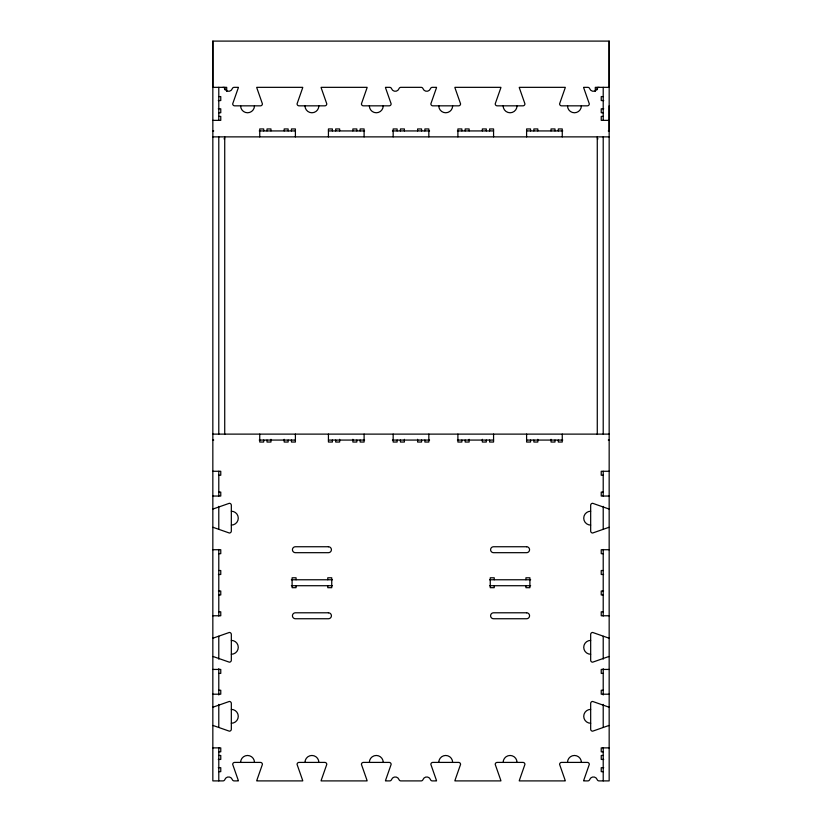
<?xml version="1.0" encoding="UTF-8"?>
<svg xmlns="http://www.w3.org/2000/svg" width="822" height="822" viewBox="0 0 822 822"><rect width="100%" height="100%" fill="white"/><g stroke="black" fill="none" stroke-linecap="round" stroke-linejoin="round"><path stroke-width="1.23" d="M212.836 41.1L212.836 780.9L222.968 780.9A1.983 1.983 0 0 0 224.827 779.575A3.966 3.966 0 0 1 232.307 779.575A1.983 1.983 0 0 0 234.178 780.9L238.349 780.9A1.983 1.983 0 0 0 238.267 780.335L232.688 764.388A1.983 1.983 0 0 1 234.671 762.405L260.43 762.405A1.983 1.983 0 0 1 262.413 764.388L256.834 780.335A1.983 1.983 0 0 0 256.752 780.9L302.722 780.9A1.983 1.983 0 0 0 302.64 780.335L297.061 764.388A1.983 1.983 0 0 1 299.044 762.405L324.803 762.405A1.983 1.983 0 0 1 326.786 764.388L321.197 780.335A1.983 1.983 0 0 0 321.114 780.9L367.095 780.9A1.983 1.983 0 0 0 367.013 780.335L361.423 764.388A1.983 1.983 0 0 1 363.406 762.405L389.166 762.405A1.983 1.983 0 0 1 391.149 764.388L385.569 780.335A1.983 1.983 0 0 0 385.487 780.9L389.669 780.9A1.983 1.983 0 0 0 391.539 779.575A3.966 3.966 0 0 1 399.009 779.575A1.983 1.983 0 0 0 400.879 780.9L421.121 780.9A1.983 1.983 0 0 0 422.991 779.575A3.966 3.966 0 0 1 430.461 779.575A1.983 1.983 0 0 0 432.331 780.9L436.513 780.9A1.983 1.983 0 0 0 436.431 780.335L430.851 764.388A1.983 1.983 0 0 1 432.834 762.405L458.594 762.405A1.983 1.983 0 0 1 460.577 764.388L454.987 780.335A1.983 1.983 0 0 0 454.905 780.9L500.886 780.9A1.983 1.983 0 0 0 500.804 780.335L495.214 764.388A1.983 1.983 0 0 1 497.197 762.405L522.956 762.405A1.983 1.983 0 0 1 524.939 764.388L519.36 780.335A1.983 1.983 0 0 0 519.278 780.9L565.248 780.9A1.983 1.983 0 0 0 565.166 780.335L559.587 764.388A1.983 1.983 0 0 1 561.57 762.405L587.329 762.405A1.983 1.983 0 0 1 589.312 764.388L583.733 780.335A1.983 1.983 0 0 0 583.651 780.9L587.822 780.9A1.983 1.983 0 0 0 589.693 779.575A3.966 3.966 0 0 1 597.173 779.575A1.983 1.983 0 0 0 599.033 780.9L609.164 780.9L609.164 41.1L212.836 41.1L212.836 87.338L226.708 87.338L226.708 91.304M609.164 105.833L609.164 130.934L608.29 130.934M609.164 41.1L609.164 87.338L595.292 87.338L595.292 91.304M218.786 96.585L220.769 96.585L220.769 100.551L218.292 100.551M603.214 96.585L601.231 96.585L601.231 100.551L603.708 100.551M218.292 108.802L220.769 108.802L220.769 112.768L218.786 112.768M603.708 108.802L601.231 108.802L601.231 112.768L603.214 112.768M218.786 116.405L220.769 116.405L220.769 120.361L212.836 120.361M603.214 116.405L601.231 116.405L601.231 120.361L609.164 120.361M212.836 130.934L213.71 130.934M259.238 130.934L295.406 130.934M328.43 130.934L364.598 130.934M392.423 130.934L429.577 130.934M457.402 130.934L493.57 130.934M526.594 130.934L562.762 130.934M212.836 136.873L609.164 136.873M223.985 138.856L224.725 138.856M597.275 138.856L598.015 138.856M212.836 434.119L609.164 434.119M212.836 440.068L213.71 440.068M259.238 440.068L295.406 440.068M328.43 440.068L364.598 440.068M392.423 440.068L429.577 440.068M457.402 440.068L493.57 440.068M526.594 440.068L562.762 440.068M608.29 440.068L609.164 440.068M212.836 471.273L220.769 471.273L220.769 475.239L218.786 475.239M609.164 471.273L601.231 471.273L601.231 475.239L603.214 475.239M218.786 492.08L220.769 492.08L220.769 496.046L212.836 496.046M603.214 492.08L601.231 492.08L601.231 496.046L609.164 496.046M212.836 549.713L220.769 549.713L220.769 553.679L218.786 553.679M609.164 549.713L601.231 549.713L601.231 553.679L603.214 553.679M218.786 570.519L220.769 570.519L220.769 574.486L218.416 574.486M603.214 570.519L601.231 570.519L601.231 574.486L603.584 574.486M291.358 579.767L332.478 579.767M489.522 579.767L530.642 579.767M291.358 585.716L332.478 585.716M489.522 585.716L530.642 585.716M218.416 590.997L220.769 590.997L220.769 594.964L218.786 594.964M603.584 590.997L601.231 590.997L601.231 594.964L603.214 594.964M218.786 611.804L220.769 611.804L220.769 615.77L212.836 615.77M603.214 611.804L601.231 611.804L601.231 615.77L609.164 615.77M212.836 669.437L220.769 669.437L220.769 673.393L218.786 673.393M609.164 669.437L601.231 669.437L601.231 673.393L603.214 673.393M218.786 690.244L220.769 690.244L220.769 694.2L212.836 694.2M603.214 690.244L601.231 690.244L601.231 694.2L609.164 694.2M212.836 747.876L220.769 747.876L220.769 751.832L218.786 751.832M609.164 747.876L601.231 747.876L601.231 751.832L603.214 751.832M218.786 755.469L220.769 755.469L220.769 759.436L218.292 759.436M603.214 755.469L601.231 755.469L601.231 759.436L603.708 759.436M218.292 767.686L220.769 767.686L220.769 771.653L218.786 771.653M603.708 767.686L601.231 767.686L601.231 771.653L603.214 771.653M603.214 87.338L603.214 120.361M603.214 136.873L603.214 434.119M603.214 471.273L603.214 496.046M603.214 506.362L603.214 529.234M603.214 549.466L603.214 616.017M603.214 636.249L603.214 659.121M603.214 668.687L603.214 694.95M603.214 704.392L603.214 727.213M603.214 747.63L603.214 780.9M597.275 87.338L597.275 89.711M597.275 136.873L597.275 434.489M562.258 136.873L562.258 128.951L558.302 128.951L558.302 130.934M562.258 434.119L562.258 442.041L558.302 442.041L558.302 440.068M554.994 130.934L554.994 128.951L551.038 128.951L551.038 130.934M554.994 440.068L554.994 442.041L551.038 442.041L551.038 439.318M537.824 130.934L537.824 128.951L533.858 128.951L533.858 130.934M537.824 439.318L537.824 442.041L533.858 442.041L533.858 440.068M530.56 130.934L530.56 128.951L526.594 128.951L526.594 136.873M530.56 440.068L530.56 442.041L526.594 442.041L526.594 434.119M525.936 579.767L525.936 577.784L529.892 577.784L529.892 587.689L525.936 587.689L525.936 585.716M494.228 579.767L494.228 577.784L490.261 577.784L490.261 587.689L494.228 587.689L494.228 585.716M493.57 136.873L493.57 128.951L489.604 128.951L489.604 130.934M493.57 434.119L493.57 442.041L489.604 442.041L489.604 440.068M486.305 130.934L486.305 128.951L482.339 128.951L482.339 130.934M486.305 440.068L486.305 442.041L482.339 442.041L482.339 439.318M469.126 130.934L469.126 128.951L465.16 128.951L465.16 130.934M469.126 439.318L469.126 442.041L465.16 442.041L465.16 440.068M461.861 130.934L461.861 128.951L457.895 128.951L457.895 136.873M461.861 440.068L461.861 442.041L457.895 442.041L457.895 434.119M428.837 136.873L428.837 128.951L424.871 128.951L424.871 130.934M428.837 434.119L428.837 442.041L424.871 442.041L424.871 440.068M421.573 130.934L421.573 128.951L417.607 128.951L417.607 130.934M421.573 440.068L421.573 442.041L417.607 442.041L417.607 439.318M404.393 130.934L404.393 128.951L400.427 128.951L400.427 130.934M404.393 439.318L404.393 442.041L400.427 442.041L400.427 440.068M397.129 130.934L397.129 128.951L393.163 128.951L393.163 136.873M397.129 440.068L397.129 442.041L393.163 442.041L393.163 434.119M364.105 136.873L364.105 128.951L360.139 128.951L360.139 130.934M364.105 434.119L364.105 442.041L360.139 442.041L360.139 440.068M356.84 130.934L356.84 128.951L352.874 128.951L352.874 130.934M356.84 440.068L356.84 442.041L352.874 442.041L352.874 439.318M339.661 130.934L339.661 128.951L335.695 128.951L335.695 130.934M339.661 439.318L339.661 442.041L335.695 442.041L335.695 440.068M332.396 130.934L332.396 128.951L328.43 128.951L328.43 136.873M332.396 440.068L332.396 442.041L328.43 442.041L328.43 434.119M327.773 579.767L327.773 577.784L331.739 577.784L331.739 587.689L327.773 587.689L327.773 585.716M296.064 579.767L296.064 577.784L292.108 577.784L292.108 587.689L296.064 587.689L296.064 585.716M295.406 136.873L295.406 128.951L291.44 128.951L291.44 130.934M295.406 434.119L295.406 442.041L291.44 442.041L291.44 440.068M288.142 130.934L288.142 128.951L284.176 128.951L284.176 130.934M288.142 440.068L288.142 442.041L284.176 442.041L284.176 439.318M270.962 130.934L270.962 128.951L267.006 128.951L267.006 130.934M270.962 439.318L270.962 442.041L267.006 442.041L267.006 440.068M263.698 130.934L263.698 128.951L259.742 128.951L259.742 136.873M263.698 440.068L263.698 442.041L259.742 442.041L259.742 434.119M224.725 87.338L224.725 89.711M224.725 136.873L224.725 434.489M218.786 87.338L218.786 120.361M218.786 136.873L218.786 434.119M218.786 471.273L218.786 496.046M218.786 506.362L218.786 529.234M218.786 549.466L218.786 616.017M218.786 636.249L218.786 659.121M218.786 668.687L218.786 694.95M218.786 704.392L218.786 727.213M218.786 747.63L218.786 780.9M369.355 762.405A6.936 6.936 0 0 1 376.291 755.469A6.936 6.936 0 0 1 383.227 762.405M438.773 762.405A6.936 6.936 0 0 1 445.709 755.469A6.936 6.936 0 0 1 452.645 762.405M503.146 762.405A6.936 6.936 0 0 1 510.082 755.469A6.936 6.936 0 0 1 517.017 762.405M567.509 762.405A6.936 6.936 0 0 1 574.444 755.469A6.936 6.936 0 0 1 581.38 762.405M240.61 762.405A6.936 6.936 0 0 1 247.545 755.469A6.936 6.936 0 0 1 254.481 762.405M304.983 762.405A6.936 6.936 0 0 1 311.918 755.469A6.936 6.936 0 0 1 318.854 762.405M212.836 656.521A1.983 1.983 0 0 1 213.401 656.603L229.348 662.183A1.983 1.983 0 0 0 231.331 660.2L231.331 634.44A1.983 1.983 0 0 0 229.348 632.457L213.401 638.036A1.983 1.983 0 0 1 212.836 638.129M212.836 707.115A1.983 1.983 0 0 0 213.401 707.033L229.348 701.454A1.983 1.983 0 0 1 231.331 703.437L231.331 729.196A1.983 1.983 0 0 1 229.348 731.179L213.401 725.6A1.983 1.983 0 0 0 212.836 725.518M609.164 725.518A1.983 1.983 0 0 0 608.599 725.6L592.652 731.179A1.983 1.983 0 0 1 590.669 729.196L590.669 703.437A1.983 1.983 0 0 1 592.652 701.454L608.599 707.033A1.983 1.983 0 0 0 609.164 707.115M609.164 656.521A1.983 1.983 0 0 0 608.599 656.603L592.652 662.183A1.983 1.983 0 0 1 590.669 660.2L590.669 634.44A1.983 1.983 0 0 1 592.652 632.457L608.599 638.036A1.983 1.983 0 0 0 609.164 638.129M609.164 508.962A1.983 1.983 0 0 1 608.599 508.88L592.652 503.29A1.983 1.983 0 0 0 590.669 505.273L590.669 531.033A1.983 1.983 0 0 0 592.652 533.016L608.599 527.436A1.983 1.983 0 0 1 609.164 527.354M212.836 508.962A1.983 1.983 0 0 0 213.401 508.88L229.348 503.29A1.983 1.983 0 0 1 231.331 505.273L231.331 531.033A1.983 1.983 0 0 1 229.348 533.016L213.401 527.436A1.983 1.983 0 0 0 212.836 527.354M590.669 723.257A6.936 6.936 0 0 1 583.733 716.322A6.936 6.936 0 0 1 590.669 709.386M231.331 709.386A6.936 6.936 0 0 1 238.267 716.322A6.936 6.936 0 0 1 231.331 723.257M231.331 640.389A6.936 6.936 0 0 1 238.267 647.325A6.936 6.936 0 0 1 231.331 654.261M590.669 654.261A6.936 6.936 0 0 1 583.733 647.325A6.936 6.936 0 0 1 590.669 640.389M590.669 525.094A6.936 6.936 0 0 1 583.733 518.158A6.936 6.936 0 0 1 590.669 511.222M231.331 511.222A6.936 6.936 0 0 1 238.267 518.158A6.936 6.936 0 0 1 231.331 525.094M452.645 105.833A6.936 6.936 0 0 1 445.709 112.768A6.936 6.936 0 0 1 438.773 105.833M517.017 105.833A6.936 6.936 0 0 1 510.082 112.768A6.936 6.936 0 0 1 503.146 105.833M581.38 105.833A6.936 6.936 0 0 1 574.444 112.768A6.936 6.936 0 0 1 567.509 105.833M599.033 87.338A1.983 1.983 0 0 0 597.173 88.663A3.966 3.966 0 0 1 589.693 88.663A1.983 1.983 0 0 0 587.822 87.338L583.651 87.338A1.983 1.983 0 0 0 583.733 87.903L589.312 103.849A1.983 1.983 0 0 1 587.329 105.833L561.57 105.833A1.983 1.983 0 0 1 559.587 103.849L565.166 87.903A1.983 1.983 0 0 0 565.248 87.338L519.278 87.338A1.983 1.983 0 0 0 519.36 87.903L524.939 103.849A1.983 1.983 0 0 1 522.956 105.833L497.197 105.833A1.983 1.983 0 0 1 495.214 103.849L500.804 87.903A1.983 1.983 0 0 0 500.886 87.338L454.905 87.338A1.983 1.983 0 0 0 454.987 87.903L460.577 103.849A1.983 1.983 0 0 1 458.594 105.833L432.834 105.833A1.983 1.983 0 0 1 430.851 103.849L436.431 87.903A1.983 1.983 0 0 0 436.513 87.338L432.331 87.338A1.983 1.983 0 0 0 430.461 88.663A3.966 3.966 0 0 1 422.991 88.663A1.983 1.983 0 0 0 421.121 87.338L400.879 87.338A1.983 1.983 0 0 0 399.009 88.663A3.966 3.966 0 0 1 391.539 88.663A1.983 1.983 0 0 0 389.669 87.338L385.487 87.338A1.983 1.983 0 0 0 385.569 87.903L391.149 103.849A1.983 1.983 0 0 1 389.166 105.833L363.406 105.833A1.983 1.983 0 0 1 361.423 103.849L367.013 87.903A1.983 1.983 0 0 0 367.095 87.338L321.114 87.338A1.983 1.983 0 0 0 321.197 87.903L326.786 103.849A1.983 1.983 0 0 1 324.803 105.833L299.044 105.833A1.983 1.983 0 0 1 297.061 103.849L302.64 87.903A1.983 1.983 0 0 0 302.722 87.338L256.752 87.338A1.983 1.983 0 0 0 256.834 87.903L262.413 103.849A1.983 1.983 0 0 1 260.43 105.833L234.671 105.833A1.983 1.983 0 0 1 232.688 103.849L238.267 87.903A1.983 1.983 0 0 0 238.349 87.338L234.178 87.338A1.983 1.983 0 0 0 232.307 88.663A3.966 3.966 0 0 1 224.827 88.663A1.983 1.983 0 0 0 222.968 87.338M254.481 105.833A6.936 6.936 0 0 1 247.545 112.768A6.936 6.936 0 0 1 240.61 105.833M318.854 105.833A6.936 6.936 0 0 1 311.918 112.768A6.936 6.936 0 0 1 304.983 105.833M383.227 105.833A6.936 6.936 0 0 1 376.291 112.768A6.936 6.936 0 0 1 369.355 105.833M328.43 546.743L295.406 546.743A2.969 2.969 0 0 0 292.437 549.713A2.969 2.969 0 0 0 295.406 552.682L328.43 552.682A2.969 2.969 0 0 0 331.41 549.713A2.969 2.969 0 0 0 328.43 546.743M526.594 546.743L493.57 546.743A2.969 2.969 0 0 0 490.59 549.713A2.969 2.969 0 0 0 493.57 552.682L526.594 552.682A2.969 2.969 0 0 0 529.563 549.713A2.969 2.969 0 0 0 526.594 546.743M328.43 612.791L295.406 612.791A2.969 2.969 0 0 0 292.437 615.77A2.969 2.969 0 0 0 295.406 618.74L328.43 618.74A2.969 2.969 0 0 0 331.41 615.77A2.969 2.969 0 0 0 328.43 612.791M526.594 612.791L493.57 612.791A2.969 2.969 0 0 0 490.59 615.77A2.969 2.969 0 0 0 493.57 618.74L526.594 618.74A2.969 2.969 0 0 0 529.563 615.77A2.969 2.969 0 0 0 526.594 612.791"/></g></svg>
